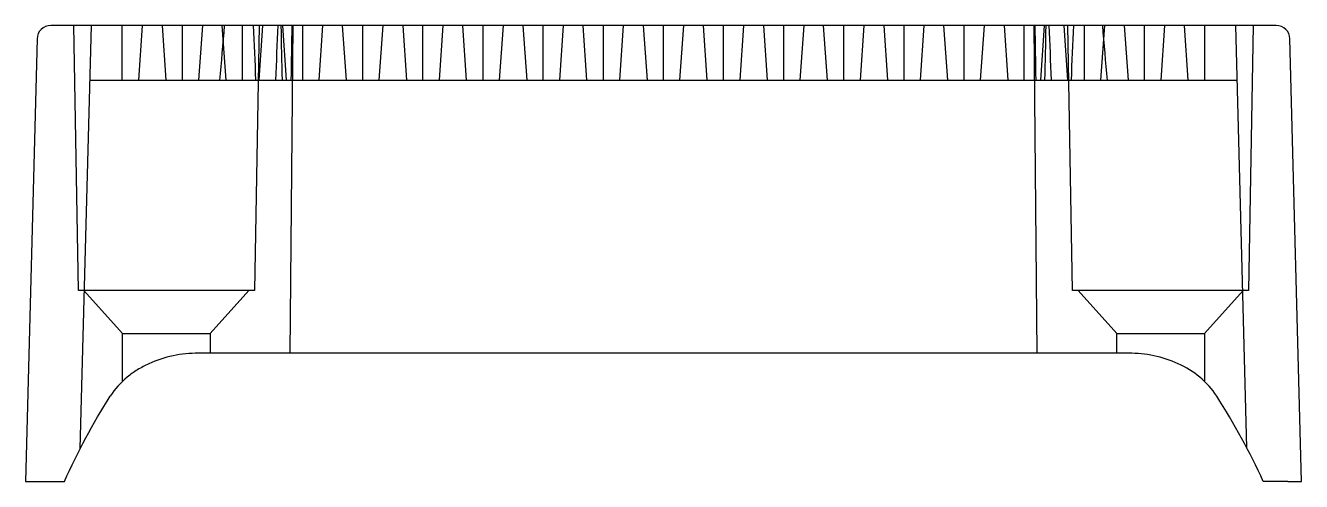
# Model space of a CAD drawing. Header units: inches. Extents: x 0.1 to 21.8, y 1.5 to 18.3.
# Drawn here: x 20.012 to 21.85, y 6.419 to 7.076 of the extents above; entities that cross this region are included whole.
import ezdxf

# ---------------------------------------------------------------- set-up
doc = ezdxf.new("R2010")
doc.units = ezdxf.units.IN
doc.header["$MEASUREMENT"] = 0
doc.layers.add('Honeycomb', color=7, linetype='Continuous', true_color=0xffffff)

msp = doc.modelspace()

# ---------------------------------------------------------------- linework, layer by layer
at = {"layer": 'Honeycomb', "color": 250, "linetype": 'Continuous'}
for p, q in [((21.813377, 7.076405), (20.048406, 7.076405)), ((20.088103, 6.694509), (20.081437, 7.076405)), ((20.090854, 6.466465), (20.106826, 7.076405)), ((20.15141, 6.997669), (20.15141, 7.076405)), ((20.175103, 6.997669), (20.180608, 7.076405)), ((20.20882, 7.076405), (20.214326, 6.997669)), ((20.238019, 6.997669), (20.238019, 7.076405)), ((20.261712, 6.997669), (20.267217, 7.076405)), ((20.300935, 6.997669), (20.295429, 7.076405)), ((20.324628, 6.997669), (20.324628, 7.076405)), ((20.348298, 7.076405), (20.341632, 6.694509)), ((20.348321, 6.997669), (20.353827, 7.076405)), ((20.382038, 7.076405), (20.387544, 6.997669)), ((20.396933, 7.076405), (20.39281, 6.603964)), ((20.411237, 6.997669), (20.411237, 7.076405)), ((20.43493, 6.997669), (20.440436, 7.076405)), ((20.474153, 6.997669), (20.468647, 7.076405)), ((20.497846, 6.997669), (20.497846, 7.076405)), ((20.521539, 6.997669), (20.527045, 7.076405)), ((20.555256, 7.076405), (20.560762, 6.997669)), ((20.584455, 6.997669), (20.584455, 7.076405)), ((20.608148, 6.997669), (20.613654, 7.076405)), ((20.647371, 6.997669), (20.641866, 7.076405)), ((20.671064, 6.997669), (20.671064, 7.076405)), ((20.694757, 6.997669), (20.700263, 7.076405)), ((20.728475, 7.076405), (20.73398, 6.997669)), ((20.757673, 6.997669), (20.757673, 7.076405)), ((20.781366, 6.997669), (20.786872, 7.076405)), ((20.820589, 6.997669), (20.815084, 7.076405)), ((20.844282, 6.997669), (20.844282, 7.076405)), ((20.867975, 6.997669), (20.873481, 7.076405)), ((20.901693, 7.076405), (20.907199, 6.997669)), ((20.930892, 6.997669), (20.930892, 7.076405)), ((20.954585, 6.997669), (20.96009, 7.076405)), ((20.993808, 6.997669), (20.988302, 7.076405)), ((21.017501, 6.997669), (21.017501, 7.076405)), ((21.041194, 6.997669), (21.046699, 7.076405)), ((21.074911, 7.076405), (21.080417, 6.997669)), ((21.10411, 6.997669), (21.10411, 7.076405)), ((21.127803, 6.997669), (21.133308, 7.076405)), ((21.167026, 6.997669), (21.16152, 7.076405)), ((21.190719, 6.997669), (21.190719, 7.076405)), ((21.214412, 6.997669), (21.219918, 7.076405)), ((21.248129, 7.076405), (21.253635, 6.997669)), ((21.277328, 6.997669), (21.277328, 7.076405)), ((21.301021, 6.997669), (21.306527, 7.076405)), ((21.340244, 6.997669), (21.334738, 7.076405)), ((21.363937, 6.997669), (21.363937, 7.076405)), ((21.38763, 6.997669), (21.393136, 7.076405)), ((21.421347, 7.076405), (21.426853, 6.997669)), ((21.450546, 6.997669), (21.450546, 7.076405)), ((21.468973, 6.603964), (21.464851, 7.076405)), ((21.474239, 6.997669), (21.479745, 7.076405)), ((21.513462, 6.997669), (21.507957, 7.076405)), ((21.520152, 6.694509), (21.513486, 7.076405)), ((21.537155, 6.997669), (21.537155, 7.076405)), ((21.560848, 6.997669), (21.566354, 7.076405)), ((21.594566, 7.076405), (21.600071, 6.997669)), ((21.623764, 6.997669), (21.623764, 7.076405)), ((21.647457, 6.997669), (21.652963, 7.076405)), ((21.68668, 6.997669), (21.681175, 7.076405)), ((21.710373, 6.997669), (21.710373, 7.076405)), ((21.770929, 6.46771), (21.75499, 7.076405)), ((21.780346, 7.076405), (21.77368, 6.694509)), ((20.028729, 7.057236), (20.012014, 6.418935)), ((21.849769, 6.418935), (21.833054, 7.057236)), ((20.104764, 6.997669), (20.15141, 6.997669)), ((20.15141, 6.997669), (20.214326, 6.997669)), ((20.214326, 6.997669), (20.261712, 6.997669)), ((20.261712, 6.997669), (20.324628, 6.997669)), ((20.324628, 6.997669), (20.387544, 6.997669)), ((20.387544, 6.997669), (20.43493, 6.997669)), ((20.43493, 6.997669), (20.497846, 6.997669)), ((20.497846, 6.997669), (20.560762, 6.997669)), ((20.560762, 6.997669), (20.608148, 6.997669)), ((20.608148, 6.997669), (20.671064, 6.997669)), ((20.671064, 6.997669), (20.73398, 6.997669)), ((20.73398, 6.997669), (20.781366, 6.997669)), ((20.781366, 6.997669), (20.844282, 6.997669)), ((20.844282, 6.997669), (20.907199, 6.997669)), ((20.907199, 6.997669), (20.954585, 6.997669)), ((20.954585, 6.997669), (21.017501, 6.997669)), ((21.017501, 6.997669), (21.080417, 6.997669)), ((21.080417, 6.997669), (21.127803, 6.997669)), ((21.127803, 6.997669), (21.190719, 6.997669)), ((21.190719, 6.997669), (21.253635, 6.997669)), ((21.253635, 6.997669), (21.301021, 6.997669)), ((21.301021, 6.997669), (21.363937, 6.997669)), ((21.363937, 6.997669), (21.426853, 6.997669)), ((21.426853, 6.997669), (21.474239, 6.997669)), ((21.474239, 6.997669), (21.537155, 6.997669)), ((21.537155, 6.997669), (21.600071, 6.997669)), ((21.600071, 6.997669), (21.647457, 6.997669)), ((21.647457, 6.997669), (21.710373, 6.997669)), ((21.710373, 6.997669), (21.757051, 6.997669)), ((20.214867, 6.694509), (20.088103, 6.694509)), ((20.151879, 6.632396), (20.095977, 6.694509)), ((20.341632, 6.694509), (20.214867, 6.694509)), ((20.333758, 6.694509), (20.277856, 6.632396)), ((21.646916, 6.694509), (21.520152, 6.694509)), ((21.583927, 6.632396), (21.528025, 6.694509)), ((21.77368, 6.694509), (21.646916, 6.694509)), ((21.765806, 6.694509), (21.709904, 6.632396)), ((20.151879, 6.564054), (20.151879, 6.632396)), ((20.151879, 6.632396), (20.277856, 6.632396)), ((20.277856, 6.632396), (20.277856, 6.603964)), ((21.583927, 6.603964), (21.583927, 6.632396)), ((21.583927, 6.632396), (21.709904, 6.632396)), ((21.709904, 6.632396), (21.709904, 6.564061)), ((21.600586, 6.603964), (20.261197, 6.603964)), ((20.012014, 6.418935), (20.031691, 6.418935)), ((20.031691, 6.418935), (20.068182, 6.418935)), ((21.830092, 6.418935), (21.794825, 6.418935)), ((21.830092, 6.418935), (21.849769, 6.418935))]:
    msp.add_line(p, q, dxfattribs=at)
for centre, start, end in [((20.048406, 7.056721), 90, 178.5), ((21.813377, 7.056721), 1.5, 90)]:
    msp.add_arc(centre, 0.019684, start, end, dxfattribs=at)
at = {"layer": 'Honeycomb', "color": 250, "linetype": 'Continuous', "extrusion": (-6.12303e-17, 0, -1)}
msp.add_arc((-20.924145, 6.039813), 0.936166, 23.88946, 32.438803, dxfattribs=at)
at = {"layer": 'Honeycomb', "color": 250, "linetype": 'Continuous'}
for centre, major_axis, ratio, start_param, end_param in [((20.227183, 8.830003), (0.099041, 2.822498), 0.06001132, 4.00797914, 4.04410459), ((20.203733, 6.660407), (-0.08954, 2.551731), 0.06001129, 4.84284071, 4.87403942), ((20.226355, 7.309429), (0.092382, 2.632731), 0.06001135, 4.59579967, 4.62586855), ((20.203194, 7.650953), (-0.093878, 2.675351), 0.06001129, 4.46360332, 4.49384144), ((20.225816, 6.318881), (0.088045, 2.50911), 0.06001132, 4.98843686, 5.02118862), ((21.635967, 6.318882), (-0.088044, 2.50911), 0.06001132, 1.26199671, 1.29474848), ((21.658589, 7.650953), (0.093878, 2.675351), 0.06001129, 1.78934388, 1.819582), ((21.635428, 7.309428), (-0.092382, 2.632729), 0.0600113, 1.65731666, 1.68738556), ((21.65805, 6.660406), (0.08954, 2.551733), 0.06001133, 1.40914579, 1.44034448), ((21.6346, 8.830003), (-0.099041, 2.822497), 0.06001132, 2.23908068, 2.27520613)]:
    msp.add_ellipse(centre, major_axis=major_axis, ratio=ratio, start_param=start_param, end_param=end_param, dxfattribs=at)
for points, knots in [([(20.261197, 6.603964), (20.248876, 6.603964), (20.236533, 6.602699), (20.212596, 6.59766), (20.200793, 6.593843), (20.184055, 6.586143), (20.17865, 6.583262), (20.168227, 6.576806), (20.163175, 6.573202), (20.148939, 6.561448), (20.140709, 6.552441), (20.134054, 6.541971)], [0, 0, 0, 0, 0.25, 0.25, 0.5, 0.5, 0.625, 0.625, 0.75, 0.75, 1, 1, 1, 1]), ([(21.727729, 6.541971), (21.721125, 6.552362), (21.712919, 6.561381), (21.693847, 6.577138), (21.683299, 6.58358), (21.661001, 6.593838), (21.649101, 6.597685), (21.62516, 6.602712), (21.612978, 6.603964), (21.600586, 6.603964)], [0, 0, 0, 0, 0.25, 0.25, 0.5, 0.5, 0.75, 0.75, 1, 1, 1, 1])]:
    msp.add_open_spline(points, degree=3, knots=knots, dxfattribs=at)
msp.add_open_spline([(21.794825, 6.418935), (21.7756, 6.461558), (21.752809, 6.502508), (21.727729, 6.541971)], degree=3, dxfattribs=at)

doc.saveas('drawing.dxf')
